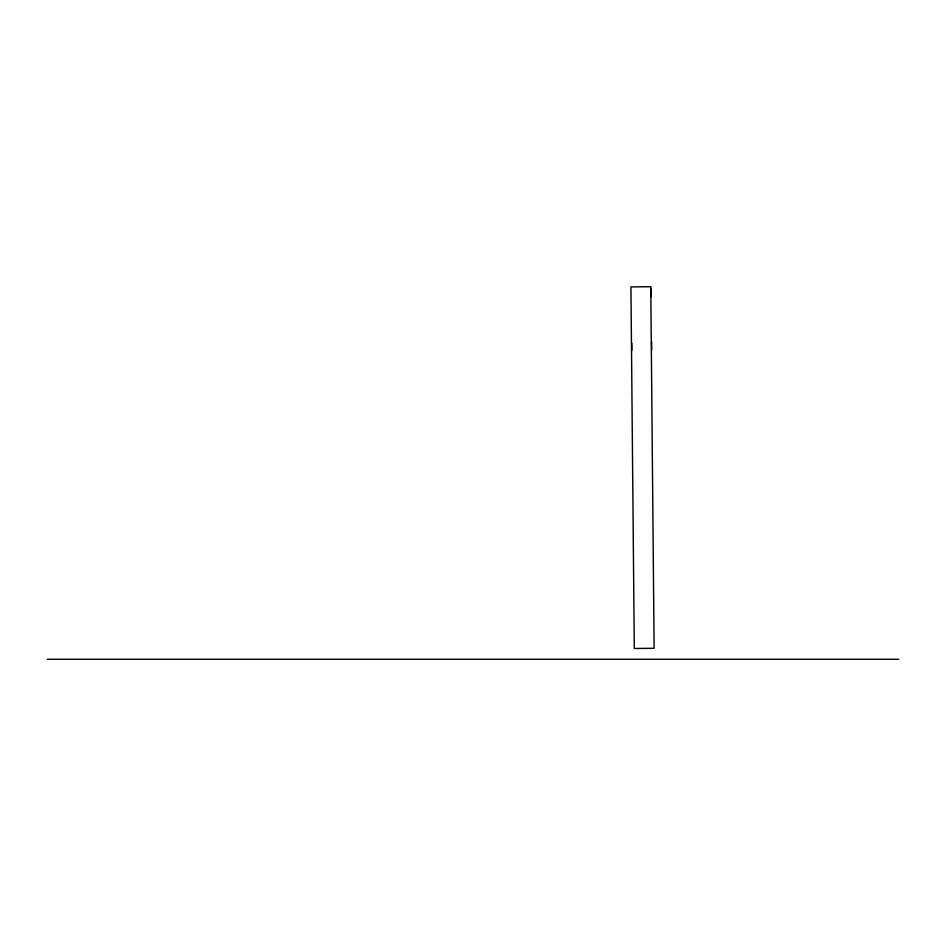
<?xml version="1.0" encoding="UTF-8"?>
<svg xmlns="http://www.w3.org/2000/svg" width="946" height="946" viewBox="0 0 946 946"><rect width="100%" height="100%" fill="white"/><g stroke="black" fill="none" stroke-linecap="round" stroke-linejoin="round"><path stroke-width="1.42" d="M47.3 659.279L898.7 659.279M651.617 341.565L651.699 350.067M650.718 288.459L650.801 296.961M631.798 343.161L631.869 350.245M650.765 286.721L630.935 286.91L634.293 648.483L654.124 648.306L650.765 286.721"/></g></svg>
